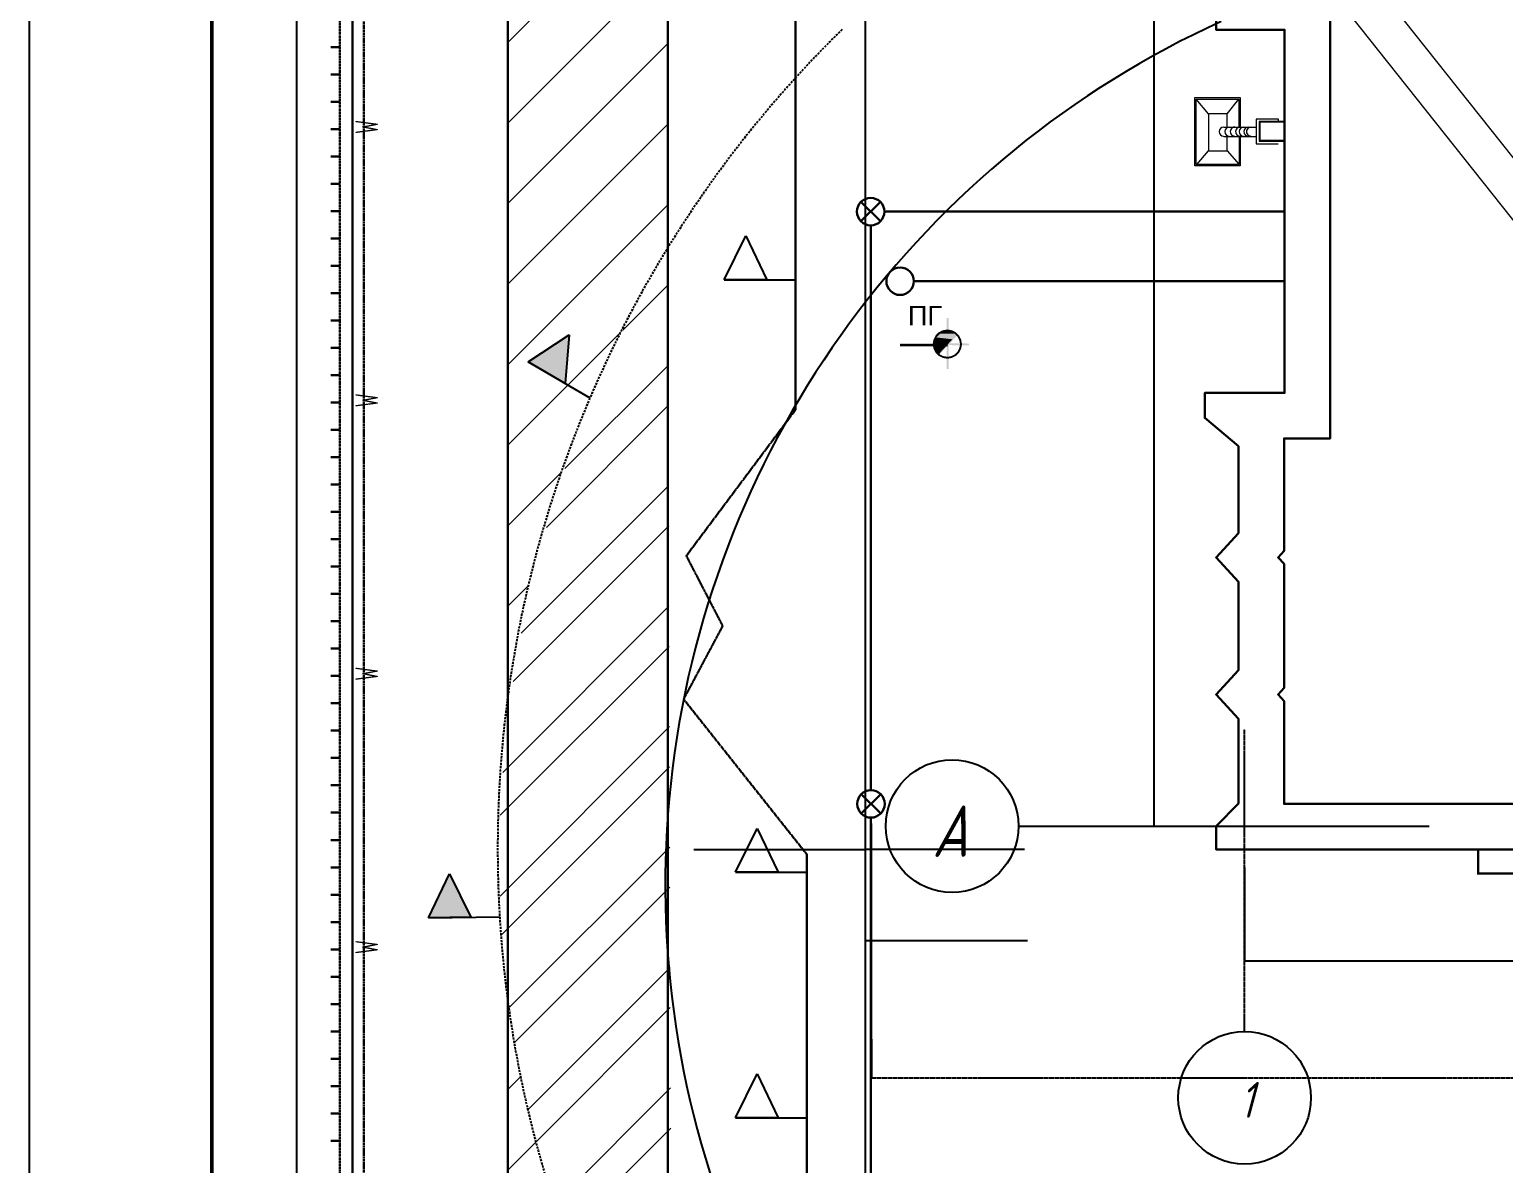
# Model space of a CAD drawing. Header units: millimetres. Extents: x -152693 to 518302, y -31658 to 793547.
# Drawn here: x 244601 to 260789, y 70793 to 83248 of the extents above; entities that cross this region are included whole.
import ezdxf

# ---------------------------------------------------------------- set-up
doc = ezdxf.new("R2010")
doc.units = ezdxf.units.MM
for name, pattern in [('ACAD_ISO02W100', [15, 12, -3]), ('K5LT_AXLED', [19.5, 15, -1.5, 1.5, -1.5]), ('K5LT_BASIC', [0]), ('K5LT_DASHED', [6, 4, -2]), ('K5LT_DASHED_REINFORCED', [6, 4, -2]), ('K5LT_REINFORCED', [0]), ('K5LT_THIN', [0]), ('PS-HIDDEN1', [4, 3, -1]), ('PS-HIDDEN2', [6.5, 5, -1.5])]:
    doc.linetypes.add(name, pattern=pattern)
doc.layers.get('Defpoints').update_dxf_attribs({"color": 2})
for name, color, linetype in [('1WALLB', 212, 'Continuous'), ('PDF _0', 7, 'Continuous'), ('PDF _Текст', 7, 'Continuous'), ('Системный слой', 7, 'Continuous'), ('Системный слой VIEW1', 7, 'Continuous'), ('Слой 1', 7, 'Continuous')]:
    doc.layers.add(name, color=color, linetype=linetype)
doc.layers.add('Несущие линии', color=1, linetype='Continuous', lineweight=50)
doc.styles.add('PDF Arial', font='arial.ttf')
doc.styles.get("Standard").update_dxf_attribs({"font": 'arial.ttf'})
doc.styles.add('стиль4', font='isocpeui.ttf', dxfattribs={"height": 2.5})
doc.linetypes.add('ограждение1', pattern='A,0.25,-0.1,[133,ltypeshp.shx,S=0.1,R=0,X=-0.1,Y=0],-0.1,1', length=1.45)
doc.dimstyles.new('Копия(3) ISO-25', dxfattribs={"dimtxt": 2, "dimasz": 2.5, "dimexe": 1.25, "dimexo": 0.3, "dimgap": 0.3, "dimtad": 1, "dimzin": 9, "dimtxsty": 'стиль4', "dimblk": 'OBLIQUE', "dimcen": 2.5, "dimdle": 1, "dimadec": 0, "dimazin": 0, "dimtfac": 1, "dimtmove": 0, "dimatfit": 3, "dimfxl": 1, "dimarcsym": 0})
pattern_1 = [(45, (-77411.33, 800593.8), (-441.94174, 441.94174), [])]

# ---------------------------------------------------------------- blocks, each defined once
blk = doc.blocks.new('_Oblique')
at = {"color": 0, "linetype": 'ByBlock', "lineweight": -2}
blk.add_line((-0.5, -0.5), (0.5, 0.5), dxfattribs=at)
blk = doc.blocks.new('*D207')
at = {"color": 0, "lineweight": -2, "transparency": 16777216}
for p, q in [((257937, 74054), (257937, 73026)), ((290831, 74054), (290831, 73026)), ((257936, 73027), (290832, 73027))]:
    blk.add_line(p, q, dxfattribs=at)
at = {"layer": 'Defpoints', "color": 0, "transparency": 16777216}
for p in [(257937, 74055), (290831, 74055), (290831, 73027)]:
    blk.add_point(p, dxfattribs=at)
at = {"color": 0, "lineweight": -2, "transparency": 16777216, "xscale": 2.5, "yscale": 2.5, "zscale": 2.5, "rotation": 180}
blk.add_blockref('_Oblique', (257937, 73027), dxfattribs=at)
at = {"color": 0, "lineweight": -2, "transparency": 16777216, "xscale": 2.5, "yscale": 2.5, "zscale": 2.5}
blk.add_blockref('_Oblique', (290831, 73027), dxfattribs=at)
at = {"color": 0, "lineweight": 9, "transparency": 16777216, "insert": (274384, 73029), "char_height": 2.5, "attachment_point": 5, "style": 'стиль4'}
blk.add_mtext('67190', dxfattribs=at)
blk = doc.blocks.new('*D260')
at = {"color": 0, "lineweight": -2, "transparency": 16777216}
for p, q in [((255555, 73248), (253773, 73248)), ((253774, 73249), (253774, 70238)), ((255555, 70239), (253773, 70239))]:
    blk.add_line(p, q, dxfattribs=at)
at = {"layer": 'Defpoints', "color": 0, "transparency": 16777216}
for p in [(255555, 73248), (253774, 70239), (255555, 70239)]:
    blk.add_point(p, dxfattribs=at)
at = {"color": 0, "lineweight": -2, "transparency": 16777216, "xscale": 2.5, "yscale": 2.5, "zscale": 2.5}
for p, rotation in [((253774, 73248), 90), ((253774, 70239), 270)]:
    blk.add_blockref('_Oblique', p, dxfattribs=dict(at, rotation=rotation))
at = {"color": 0, "lineweight": 9, "transparency": 16777216, "insert": (253773, 71743), "char_height": 2.5, "attachment_point": 5, "rotation": 90, "style": 'стиль4'}
blk.add_mtext('6', dxfattribs=at)
blk = doc.blocks.new('*D261')
at = {"color": 0, "lineweight": -2, "transparency": 16777216}
for p, q in [((255522, 74251), (253773, 74251)), ((253774, 74252), (253774, 73247)), ((255492, 73248), (253773, 73248))]:
    blk.add_line(p, q, dxfattribs=at)
at = {"layer": 'Defpoints', "color": 0, "transparency": 16777216}
for p in [(255523, 74251), (253774, 73248), (255492, 73248)]:
    blk.add_point(p, dxfattribs=at)
at = {"color": 0, "lineweight": -2, "transparency": 16777216, "xscale": 2.5, "yscale": 2.5, "zscale": 2.5}
for p, rotation in [((253774, 74251), 90), ((253774, 73248), 270)]:
    blk.add_blockref('_Oblique', p, dxfattribs=dict(at, rotation=rotation))
at = {"color": 0, "lineweight": 9, "transparency": 16777216, "insert": (253773, 73749), "char_height": 2.5, "attachment_point": 5, "rotation": 90, "style": 'стиль4'}
blk.add_mtext('2', dxfattribs=at)
blk = doc.blocks.new('*D262')
at = {"color": 0, "lineweight": -2, "transparency": 16777216}
for p, q in [((257623, 92655), (253773, 92655)), ((253774, 92656), (253774, 74250)), ((251891, 74251), (253775, 74251))]:
    blk.add_line(p, q, dxfattribs=at)
at = {"layer": 'Defpoints', "color": 0, "transparency": 16777216}
for p in [(257624, 92655), (251890, 74251), (253774, 74251)]:
    blk.add_point(p, dxfattribs=at)
at = {"color": 0, "lineweight": -2, "transparency": 16777216, "xscale": 2.5, "yscale": 2.5, "zscale": 2.5}
for p, rotation in [((253774, 92655), 90), ((253774, 74251), 270)]:
    blk.add_blockref('_Oblique', p, dxfattribs=dict(at, rotation=rotation))
at = {"color": 0, "lineweight": 9, "transparency": 16777216, "insert": (253773, 83453), "char_height": 2.5, "attachment_point": 5, "rotation": 90, "style": 'стиль4'}
blk.add_mtext('36.7', dxfattribs=at)
blk = doc.blocks.new('*D284')
at = {"color": 0, "lineweight": -2, "transparency": 16777216}
for p, q in [((256242, 95509), (256948, 95509)), ((256946, 74505), (256946, 95510)), ((256242, 74506), (256948, 74506))]:
    blk.add_line(p, q, dxfattribs=at)
at = {"layer": 'Defpoints', "color": 0, "transparency": 16777216}
for p in [(256242, 95509), (256946, 95509), (256242, 74506)]:
    blk.add_point(p, dxfattribs=at)
at = {"color": 0, "lineweight": -2, "transparency": 16777216, "xscale": 2.5, "yscale": 2.5, "zscale": 2.5}
for p, rotation in [((256946, 95509), 90), ((256946, 74506), 270)]:
    blk.add_blockref('_Oblique', p, dxfattribs=dict(at, rotation=rotation))
at = {"color": 0, "lineweight": 9, "transparency": 16777216, "insert": (256945, 85008), "char_height": 2.5, "attachment_point": 5, "rotation": 90, "style": 'стиль4'}
blk.add_mtext('42000', dxfattribs=at)
blk = doc.blocks.new('*U181')
at = {"layer": 'Системный слой', "insert": (-304, -125), "char_height": 422.87, "width": 608.87, "attachment_point": 7}
blk.add_mtext('{\\fGOST type A|b0|i0|c204|p2;\\H0.59119x;\\W0.67;\\C7;W}', dxfattribs=at)
blk = doc.blocks.new('*U182')
at = {"color": 0, "linetype": 'ByBlock', "lineweight": -2}
for p in [(6000, 0), (9000, 0), (12000, 0), (15000, 0)]:
    blk.add_blockref('*U181', p, dxfattribs=at)
blk = doc.blocks.new('*U183')
at = {"layer": 'Системный слой', "color": 150, "linetype": 'K5LT_THIN', "lineweight": 30}
blk.add_line((0, -50), (0, 50), dxfattribs=at)
blk = doc.blocks.new('*U184')
at = {"color": 0, "linetype": 'ByBlock', "lineweight": -2}
for p in [(25500, 0), (25800, 0), (26100, 0), (26400, 0), (26700, 0), (27000, 0), (27300, 0), (27600, 0), (27900, 0), (28200, 0), (28500, 0), (28800, 0), (29100, 0), (29400, 0), (29700, 0), (30000, 0), (30300, 0), (30600, 0), (30900, 0), (31200, 0), (31500, 0), (31800, 0), (32100, 0), (32400, 0), (32700, 0), (33000, 0), (33300, 0), (33600, 0), (33900, 0), (34200, 0), (34500, 0), (34800, 0), (35100, 0), (35400, 0), (35700, 0), (36000, 0), (36300, 0), (36600, 0), (36900, 0), (37200, 0), (37500, 0)]:
    blk.add_blockref('*U183', p, dxfattribs=at)
blk = doc.blocks.new('пвп')
at = {"color": 1, "lineweight": 20}
blk.add_lwpolyline([(-1047.2, -5939.77), (-1087.25, -5843.48), (-1083.32, -5841.84), (-1043.26, -5938.13)], dxfattribs=at)
blk = doc.blocks.new('*D305')
at = {"color": 0, "lineweight": -2, "transparency": 16777216}
for p, q in [((248008, 108952), (247531, 108952)), ((247533, 108953), (247533, 64328)), ((248006, 64329), (247531, 64329))]:
    blk.add_line(p, q, dxfattribs=at)
at = {"layer": 'Defpoints', "color": 0, "transparency": 16777216}
for p in [(248008, 108952), (247533, 64329), (248007, 64329)]:
    blk.add_point(p, dxfattribs=at)
at = {"color": 0, "lineweight": -2, "transparency": 16777216, "xscale": 2.5, "yscale": 2.5, "zscale": 2.5}
for p, rotation in [((247533, 108952), 90), ((247533, 64329), 270)]:
    blk.add_blockref('_Oblique', p, dxfattribs=dict(at, rotation=rotation))
at = {"color": 0, "lineweight": 9, "transparency": 16777216, "insert": (247531, 86641), "char_height": 2.5, "attachment_point": 5, "rotation": 90, "style": 'стиль4'}
blk.add_mtext('8924,6', dxfattribs=at)

msp = doc.modelspace()

# ---------------------------------------------------------------- hatches: boundary and pattern name
at = {"lineweight": 20, "ltscale": 100}
h = msp.add_hatch(dxfattribs=at)
h.set_pattern_fill('ANSI31', color=254, scale=5000)
h.set_pattern_definition(pattern_1)
h.paths.add_polyline_path([(253895.88337, 106989.15004), (253506.44777, 107668.20567), (254041.77596, 107702.08709), (253739.12276, 107262.49221), (253895.88337, 106989.15004, -0.0475109513), (256267.89441, 107951.00191), (252358.08394, 107951.00191, 0.4142142362), (249850.61402, 105443.52621), (249850.61402, 103764.46608, -0.0967050735)])
h.paths.add_polyline_path([(298379.32802, 104189.79702), (298379.32802, 103492.82013), (298436.57655, 103567.57218), (298674.5823, 103086.86698), (298379.32802, 103148.69593), (298379.32802, 102317.96967, -0.0808472634), (300134.55696, 98164.22426), (300134.55696, 105443.53775, 0.4142128885), (297627.08704, 107951.00191), (291528.85574, 107951.00191, -0.0383320613), (293469.95321, 107029.22892), (293859.42176, 107708.34201), (294159.00979, 107263.40243), (293626.74677, 107302.62855), (293469.95321, 107029.22892, -0.0273344755), (294757.11523, 106195.77296), (296373.35046, 106195.77296, -0.414213799)])
h.paths.add_polyline_path([(298379.32802, 80197.98716, -0.0214475873), (298798.37025, 79276.71081), (299463.20165, 79668.65582), (299493.71093, 79263.69407), (300134.55696, 79263.69407), (300134.55696, 91533.70682, -0.0808472634), (298379.32802, 87379.9614)])
h.paths.add_polyline_path([(299387.80236, 85262.92615), (299304.29424, 85199.49519), (299387.80236, 85833.80471), (299471.31047, 85199.49519)], flags=16)
h.paths.add_polyline_path([(299477.31367, 72798.42986), (300134.55696, 72790.34711), (300134.55696, 78535.81035), (299069.29493, 78535.81035, -0.1236969984)])
h.paths.add_polyline_path([(300134.55696, 72541.48634), (300017.29192, 72310.51624), (299792.45897, 72794.55422), (299477.31367, 72798.42986, -0.0737886965), (298379.32802, 69512.22143), (298379.32802, 66527.61504, -0.0912526252), (298215.04288, 65634.91151), (300295.53812, 65634.91151, -0.1110019233), (300134.55696, 66728.19633)])
h.paths.add_polyline_path([(299253.84685, 66526.25718), (299259.74079, 66526.25718), (299259.74079, 66532.25718), (299253.84685, 66532.25718)], flags=24)
h = msp.add_hatch(dxfattribs=at)
h.set_pattern_fill('ANSI31', color=254, scale=5000)
h.set_pattern_definition(pattern_1)
h.paths.add_polyline_path([(249850.61402, 75931.32564, -0.0678001232), (250751.92797, 79203.86202), (250075.845, 79602.44028), (250524.34458, 79896.67208), (250478.73959, 79364.91763), (250751.92797, 79203.86202, -0.0369572162), (251605.84296, 80852.00547), (251605.84296, 84551.15158, -0.0407269102), (250022.11846, 86071.59721), (249850.61402, 85930.03639)])
h.paths.add_polyline_path([(251111.42049, 67495.90507), (251542.66277, 67181.46475), (251605.84296, 67215.45982), (251605.84296, 67666.89077, -0.1050204897), (249850.61402, 72587.5706), (249850.61402, 66527.59874, -0.0311447846), (249831.19379, 66216.12784), (250271.84031, 66217.79696), (250276.15173, 65458.98835), (249953.45403, 65457.76601), (249954.34922, 65221.43687), (251972.90484, 65221.43687, -0.137841275), (251605.84296, 66527.59297), (251605.84296, 67135.39691), (251542.66277, 67181.46475), (251130.8004, 66959.85597)])
h.paths.add_polyline_path([(250725.13285, 66526.27374), (250731.02678, 66526.27374), (250731.02678, 66532.27374), (250725.13285, 66532.27374)], flags=24)
h = msp.add_hatch(dxfattribs=at)
h.set_pattern_fill('ANSI32', color=254, scale=2500)
h.set_pattern_definition([(45, (-77411.3, 800593.8), (-662.9126, 662.9126), []), (45, (-76969.4, 800593.8), (-662.9126, 662.9126), [])])
edge = h.paths.add_edge_path()
edge.add_arc((262016.31168, 74137.09045), 12257.6619, 172.977120516, 212.26079771, ccw=False)
edge.add_arc((262671.94162, 74224.90359), 12898.7216, 149.084073766, 173.720351741, ccw=False)
edge.add_line((251605.84296, 80852.00547), (251650.89882, 67594.27059))
at = {"layer": '1WALLB', "linetype": 'PS-HIDDEN1', "ltscale": 750}
h = msp.add_hatch(color=1, dxfattribs=at)
h.paths.add_polyline_path([(250519.9066, 79844.92524), (250524.34458, 79896.67208), (250075.845, 79602.44028), (250299.29135, 79470.70962)])
h.paths.add_polyline_path([(250519.9066, 79844.92524), (250299.29135, 79470.70962), (250478.73959, 79364.91763)])
h = msp.add_hatch(color=1, dxfattribs=at)
h.paths.add_polyline_path([(249232.54982, 73937.7531), (249209.5188, 73984.30418), (248978.52505, 73500.19044), (249237.89172, 73503.38012)])
h.paths.add_polyline_path([(249232.54982, 73937.7531), (249237.89172, 73503.38012), (249446.18731, 73505.94173)])

# ---------------------------------------------------------------- linework, layer by layer
at = {"lineweight": 25}
msp.add_lwpolyline([(244601.31998, 114604.16935), (328701.31998, 114604.16935), (328701.31998, 55204.16935), (244601.31998, 55204.16935)], close=True, dxfattribs=at)
at = {"linetype": 'K5LT_DASHED_REINFORCED', "lineweight": 25, "ltscale": 6}
msp.add_arc((262312.654, 74259.44812), 12573.68741, 134.368506071, 234.522647073, dxfattribs=at)
at = {"color": 6, "linetype": 'ограждение1', "lineweight": 25, "ltscale": 20}
msp.add_arc((261988.34373, 73859.28393), 10409.63358, 114.446446384, 231.388830579, dxfattribs=at)
at = {"layer": '1WALLB', "color": 1, "linetype": 'PS-HIDDEN1', "ltscale": 750}
for points in [[(252224.21224, 80501.52125), (252461.14168, 80982.75785), (252691.90985, 80501.52125), (252224.21224, 80501.52125), (253007.07898, 80501.52125)], [(250075.845, 79602.44028), (250524.34458, 79896.67208), (250478.73959, 79364.91763), (250075.845, 79602.44028), (250750.23966, 79204.85735)], [(252349.09806, 73999.40847), (252586.0275, 74480.64506), (252816.79568, 73999.40847), (252349.09806, 73999.40847), (253131.9648, 73999.40847)], [(248978.52505, 73500.19044), (249209.5188, 73984.30418), (249446.18731, 73505.94173), (248978.52505, 73500.19044), (249761.3326, 73509.81737)], [(252349.09806, 71305.57784), (252586.0275, 71786.81443), (252816.79568, 71305.57784), (252349.09806, 71305.57784), (253131.9648, 71305.57784)]]:
    msp.add_lwpolyline(points, dxfattribs=at)
at = {"layer": 'PDF _0', "lineweight": 0}
for points in [[(257889.16156, 82074.23408), (257889.16156, 81752.4896), (257389.61092, 81752.4896), (257389.61092, 82501.81556), (257889.16156, 82501.81556), (257889.16156, 82175.8376)], [(257745.22324, 82324.0094), (257542.0162, 82324.0094), (257406.54484, 82484.88164), (257872.22764, 82484.88164)], [(257876.46112, 82074.23408), (257876.46112, 81765.19004), (257406.54484, 81765.19004), (257406.54484, 82484.88164)], [(257745.22324, 82175.8376), (257745.22324, 82324.0094), (257872.22764, 82484.88164), (257872.22764, 82171.60412)], [(257542.0162, 82324.0094), (257542.0162, 81917.59532)], [(258308.27608, 82239.3398), (258308.27608, 82264.74068), (258062.73424, 82264.74068), (258062.73424, 81993.79796), (258304.0426, 81993.79796)], [(258376.01176, 82239.3398), (258096.60208, 82239.3398), (258096.60208, 82023.43232), (258376.01176, 82023.43232)], [(257707.12192, 82175.8376), (258062.73424, 82175.8376)], [(257707.12192, 82074.23408), (258062.73424, 82074.23408)], [(257745.22324, 81917.59532), (257745.22324, 82074.23408)], [(258376.01176, 82230.87284), (258105.06904, 82230.87284), (258105.06904, 82031.89928), (258376.01176, 82031.89928)], [(257410.77832, 81765.19004), (257542.0162, 81917.59532), (257745.22324, 81917.59532), (257876.46112, 81765.19004)]]:
    msp.add_lwpolyline(points, dxfattribs=at)
at = {"layer": 'PDF _0', "color": 5, "lineweight": 0}
msp.add_lwpolyline([(254676.32575, 79945.81724, 20.95466, 20.95466, 0), (254627.64073, 79937.35028, 20.95466, 20.95466, 0), (254585.30593, 79916.18288, 20.95466, 20.95466, 0), (254553.55483, 79884.43178, 20.95466, 20.95466, 0), (254532.38743, 79842.09698, 20.95466, 20.95466, 0), (254523.92047, 79793.41196, 20.95466, 20.95466, 0), (254532.38743, 79748.96042, 20.95466, 20.95466, 0), (254553.55483, 79706.62562, 20.95466, 20.95466, 0), (254585.30593, 79674.87452, 20.95466, 20.95466, 0), (254627.64073, 79653.70712, 20.95466, 20.95466, 0), (254676.32575, 79645.24016, 20.95466, 20.95466, 0), (254720.77729, 79653.70712, 20.95466, 20.95466, 0), (254763.11209, 79674.87452, 20.95466, 20.95466, 0), (254794.86319, 79706.62562, 20.95466, 20.95466, 0), (254816.03059, 79748.96042, 20.95466, 20.95466, 0), (254824.49755, 79793.41196, 20.95466, 20.95466, 0), (254816.03059, 79842.09698, 20.95466, 20.95466, 0), (254794.86319, 79884.43178, 20.95466, 20.95466, 0), (254763.11209, 79916.18288, 20.95466, 20.95466, 0), (254720.77729, 79937.35028, 20.95466, 20.95466, 0)], format="xyseb", close=True, dxfattribs=at)
at = {"layer": 'PDF _0', "lineweight": 0, "const_width": 25.40088}
msp.add_lwpolyline([(262290.37652, 74250.60611), (262290.37652, 73988.13035), (260499.61448, 73988.13035), (260499.61448, 74250.60611)], dxfattribs=at)
at = {"layer": 'PDF _0', "lineweight": 0}
for centre, radius, start, end in [((257705.00522, 82127.15261), 48.68506, 90.027499546, 269.972500451), ((257768.50736, 82127.15257), 48.685, 90.142811842, 269.85718816), ((257827.77607, 82127.15246), 48.68492, 88.906835129, 271.093164865), ((257887.04479, 82127.15252), 48.68495, 89.835146924, 270.164853065), ((257925.14612, 82127.15256), 48.68499, 90.505324322, 269.494675678), ((257975.94793, 82127.15258), 48.68504, 90.219744077, 269.780255929), ((258005.58226, 82127.15256), 48.68501, 89.527578439, 270.472421553)]:
    msp.add_arc(centre, radius, start, end, dxfattribs=at)
at = {"layer": 'PDF _0', "color": 5, "lineweight": 20}
for points in [[(254667.85879, 79789.17848), (254689.02619, 79789.17848), (254667.85879, 80081.2886)], [(254689.02619, 79789.17848), (254667.85879, 80081.2886), (254689.02619, 80081.2886)], [(254689.02619, 80081.2886), (254667.85879, 80081.2886), (254689.02619, 79522.46924)], [(254667.85879, 80081.2886), (254689.02619, 79522.46924), (254667.85879, 79522.46924)], [(254155.60771, 79806.1124), (254155.60771, 79784.945), (254515.45351, 79806.1124)], [(254155.60771, 79784.945), (254515.45351, 79806.1124), (254515.45351, 79784.945)], [(254528.15395, 79823.04632), (254680.55923, 79793.41196), (254523.92047, 79793.41196)], [(254532.38743, 79848.4472), (254705.96011, 79823.04632), (254528.15395, 79823.04632)], [(254705.96011, 79823.04632), (254528.15395, 79823.04632), (254680.55923, 79793.41196)], [(254545.08787, 79869.6146), (254731.36099, 79848.4472), (254532.38743, 79848.4472)], [(254731.36099, 79848.4472), (254532.38743, 79848.4472), (254705.96011, 79823.04632)], [(254557.78831, 79890.782), (254752.52839, 79869.6146), (254545.08787, 79869.6146)], [(254752.52839, 79869.6146), (254545.08787, 79869.6146), (254731.36099, 79848.4472)], [(254570.48875, 79903.48244), (254769.46231, 79890.782), (254557.78831, 79890.782)], [(254769.46231, 79890.782), (254557.78831, 79890.782), (254752.52839, 79869.6146)], [(254578.95571, 79911.9494), (254782.16275, 79903.48244), (254570.48875, 79903.48244)], [(254570.48875, 79687.57496), (254583.18919, 79674.87452), (254773.69579, 79907.71592)], [(254782.16275, 79903.48244), (254570.48875, 79903.48244), (254769.46231, 79890.782)], [(254587.42267, 79916.18288), (254769.46231, 79911.9494), (254578.95571, 79911.9494)], [(254769.46231, 79911.9494), (254578.95571, 79911.9494), (254782.16275, 79903.48244)], [(254583.18919, 79674.87452), (254773.69579, 79907.71592), (254786.39623, 79895.01548)], [(254600.12311, 79924.64984), (254760.99535, 79916.18288), (254587.42267, 79916.18288)], [(254760.99535, 79916.18288), (254587.42267, 79916.18288), (254769.46231, 79911.9494)], [(254608.59007, 79928.88332), (254748.29491, 79924.64984), (254600.12311, 79924.64984)], [(254748.29491, 79924.64984), (254600.12311, 79924.64984), (254760.99535, 79916.18288)], [(254621.29051, 79937.35028), (254744.06143, 79928.88332), (254608.59007, 79928.88332)], [(254744.06143, 79928.88332), (254608.59007, 79928.88332), (254748.29491, 79924.64984)], [(254629.75747, 79937.35028), (254722.89403, 79937.35028), (254621.29051, 79937.35028)], [(254722.89403, 79937.35028), (254621.29051, 79937.35028), (254744.06143, 79928.88332)], [(254646.69139, 79941.58376), (254718.66055, 79937.35028), (254629.75747, 79937.35028)], [(254718.66055, 79937.35028), (254629.75747, 79937.35028), (254722.89403, 79937.35028)], [(254697.49315, 79941.58376), (254655.15835, 79941.58376), (254646.69139, 79941.58376)], [(254697.49315, 79941.58376), (254646.69139, 79941.58376), (254718.66055, 79937.35028)], [(254676.32575, 79945.81724), (254697.49315, 79941.58376), (254655.15835, 79941.58376)], [(254655.15835, 79941.58376), (254697.49315, 79941.58376), (254697.49315, 79941.58376)], [(254676.32575, 79806.1124), (254672.09227, 79784.945), (254913.40063, 79801.87892)], [(254680.55923, 79793.41196), (254523.92047, 79793.41196), (254659.39183, 79768.01108)], [(254523.92047, 79793.41196), (254659.39183, 79768.01108), (254528.15395, 79768.01108)], [(254659.39183, 79768.01108), (254528.15395, 79768.01108), (254633.99095, 79742.6102)], [(254528.15395, 79768.01108), (254633.99095, 79742.6102), (254532.38743, 79742.6102)], [(254633.99095, 79742.6102), (254532.38743, 79742.6102), (254612.82355, 79721.4428)], [(254532.38743, 79742.6102), (254612.82355, 79721.4428), (254545.08787, 79721.4428)], [(254545.08787, 79721.4428), (254557.78831, 79700.2754), (254595.88963, 79700.2754)], [(254545.08787, 79721.4428), (254612.82355, 79721.4428), (254595.88963, 79700.2754)], [(254557.78831, 79700.2754), (254595.88963, 79700.2754), (254578.95571, 79679.108)], [(254672.09227, 79784.945), (254913.40063, 79801.87892), (254913.40063, 79780.71152)]]:
    msp.add_solid(points, dxfattribs=at)
at = {"layer": 'Несущие линии', "color": 7}
msp.add_lwpolyline([(246601.31998, 55704.16935), (328201.31998, 55704.16935), (328201.31998, 114104.16935), (246601.31998, 114104.16935)], close=True, dxfattribs=at)
at = {"layer": 'Системный слой', "color": 150, "linetype": 'K5LT_DASHED', "lineweight": 30, "ltscale": 0.5}
msp.add_line((248008.31336, 108952.50317), (248006.69946, 64329.37315), dxfattribs=at)
at = {"layer": 'Системный слой', "color": 150, "lineweight": 30, "ltscale": 0.5}
msp.add_line((248148.71967, 108952.50317), (248147.10577, 64329.37315), dxfattribs=at)
at = {"layer": 'Системный слой', "color": 150, "linetype": 'ACAD_ISO02W100', "lineweight": 30, "ltscale": 2}
msp.add_line((248271.99381, 108682.30171), (248272.34607, 64597.87787), dxfattribs=at)
at = {"layer": 'Системный слой', "color": 18, "linetype": 'K5LT_REINFORCED', "lineweight": 30, "true_color": 0x000000}
for p, q in [((249850.61402, 66527.59874), (249850.61402, 105443.53198)), ((251605.84296, 66527.59874), (251605.84296, 104189.79702))]:
    msp.add_line(p, q, dxfattribs=at)
at = {"layer": 'Системный слой', "color": 150, "linetype": 'K5LT_THIN', "lineweight": 30}
for p, q in [((253939.57324, 81142.8393), (253726.80736, 81355.60518)), ((253726.80736, 81142.8393), (253939.57324, 81355.60518)), ((253939.57324, 81142.8393), (253726.80736, 81355.60518)), ((253726.80736, 81142.8393), (253939.57324, 81355.60518)), ((254155.60771, 79784.945), (254676.3802, 79784.945)), ((253942.90726, 74643.43964), (253730.14138, 74856.20552)), ((253730.14138, 74643.43964), (253942.90726, 74856.20552)), ((253942.90726, 74643.43964), (253730.14138, 74856.20552)), ((253730.14138, 74643.43964), (253942.90726, 74856.20552))]:
    msp.add_line(p, q, dxfattribs=at)
at = {"layer": 'Системный слой', "color": 150, "linetype": 'K5LT_DASHED', "lineweight": 30}
for p, q in [((258376.01176, 81252.55626), (253983.60155, 81252.55626)), ((258376.01176, 81252.55626), (253983.60155, 81252.55626)), ((253836.52432, 81098.81099), (253836.52432, 74900.27078)), ((253836.52432, 81098.81099), (253836.52432, 74900.27078)), ((254306.0559, 80485.51914), (258376.01176, 80485.51914)), ((253836.52432, 75100.86837), (253836.52432, 74900.27078)), ((253836.52432, 75100.86837), (253836.52432, 74900.27078)), ((253836.52432, 74599.37439), (253840.93628, 71743.13618)), ((253836.52432, 74599.37439), (253836.52432, 65873.37905))]:
    msp.add_line(p, q, dxfattribs=at)
at = {"layer": 'Системный слой', "color": 150, "linetype": 'K5LT_AXLED'}
msp.add_line((257937.44836, 72254.14504), (257937.44836, 75569.40215), dxfattribs=at)
at = {"layer": 'Системный слой', "color": 150, "linetype": 'K5LT_AXLED', "lineweight": 25}
msp.add_line((253840.93628, 71743.13618), (295133.41545, 71743.13618), dxfattribs=at)
at = {"layer": 'Системный слой', "color": 7, "linetype": 'K5LT_BASIC', "lineweight": 30}
for points in [[(262985.63687, 74750.60611), (259239.12053, 74750.60611), (258369.50284, 74750.60611), (258369.50284, 75879.22), (258303.66611, 75950.67072), (258369.50284, 76022.12143), (258369.50284, 77383.70196), (258303.66611, 77455.15267), (258369.50284, 77526.60338), (258369.50284, 78760.53102), (258876.01176, 78760.53102), (258876.01176, 83744.5815)], [(262985.63687, 74250.60611), (259239.12053, 74250.60611), (257623.77078, 74250.60611), (257623.77078, 74506.36804), (257869.50284, 74754.00499), (257869.50284, 75683.98477), (257623.77078, 75950.67072), (257869.50284, 76217.35666), (257869.50284, 77188.46672), (257623.77078, 77455.15267), (257869.50284, 77721.83862), (257869.50284, 78674.07681), (257498.88496, 78986.31822), (257498.88496, 79260.53102), (258376.01176, 79260.53102), (258376.01176, 83244.5815), (257623.77078, 83244.5815), (257623.77078, 83500.34343)]]:
    msp.add_lwpolyline(points, dxfattribs=at)
at = {"layer": 'Системный слой', "color": 7, "linetype": 'PS-HIDDEN2', "lineweight": 30}
msp.add_lwpolyline([(262985.63687, 69758.80013), (259239.12053, 69758.80013), (253131.9648, 69758.80013), (253131.9648, 74196.75311), (251780.51084, 75899.04346), (252208.99134, 76702.91169), (251809.94262, 77472.54308), (253007.07898, 79073.53528), (253007.07898, 83359.17984)], dxfattribs=at)
at = {"layer": 'Системный слой', "color": 150, "linetype": 'K5LT_THIN', "lineweight": 30}
for centre in [(253833.1903, 81249.22224), (253833.1903, 81249.22224), (254155.60771, 80485.51914), (253836.52432, 74749.82258), (253836.52432, 74749.82258)]:
    msp.add_circle(centre, 150.4482, dxfattribs=at)
at = {"layer": 'Системный слой', "color": 150, "linetype": 'K5LT_THIN'}
for centre in [(254726.58631, 74506.36804), (257937.44836, 71526.09501)]:
    msp.add_circle(centre, 728.05003, dxfattribs=at)
at = {"layer": 'Системный слой VIEW1'}
msp.add_line((255454.63634, 74506.36804), (259963.79898, 74506.36804), dxfattribs=at)

# ---------------------------------------------------------------- block references
at = {"color": 254, "lineweight": 20, "extrusion": (0, 0, -1), "zscale": -1, "rotation": 270}
msp.add_blockref('*U184', (-247958.29894, 108554.00334), dxfattribs=at)
at = {"color": 254, "lineweight": 20, "rotation": 90.00000000000001}
msp.add_blockref('*U182', (248301.34665, 67407.26645), dxfattribs=at)
at = {"color": 254, "lineweight": 20, "xscale": 100, "yscale": 100, "zscale": 100, "rotation": 15.88250834348473}
msp.add_blockref('пвп', (203645.23083, 675341.2548), dxfattribs=at)

# ---------------------------------------------------------------- texts
at = {"layer": 'PDF _Текст', "color": 5, "lineweight": 20, "insert": (254240.27731, 80000.85248), "char_height": 214.040264, "attachment_point": 7, "style": 'PDF Arial'}
msp.add_mtext('ПГ', dxfattribs=at)
at = {"layer": 'Слой 1', "attachment_point": 7}
for s, insert, char_height, width in [('{\\fGOST type A|b0|i0|c204|p2;\\Q15;\\W0.96;\\C7;А}', (254507.80256, 74168.16849), 563.8306825, 380.5857286), ('{\\fGOST type A|b0|i0|c204|p2;\\Q15;\\W0.96;\\C7;1}', (257883.08812, 71306.69163), 392.1568627, 264.7058948)]:
    msp.add_mtext(s, dxfattribs=dict(at, insert=insert, char_height=char_height, width=width))

# ---------------------------------------------------------------- dimensions: what is measured, and where the dimension line sits
at = {"color": 7, "lineweight": 9}
dim = msp.add_linear_dim(base=(247532.5226, 64329.26465), p1=(248008.31335, 108952.39466), p2=(248006.69946, 64329.26465), angle=90, dimstyle='Копия(3) ISO-25', override={"dimdec": 1, "dimlfac": 0.2}, dxfattribs=at)
dim.commit()
dim.dimension.update_dxf_attribs({"geometry": '*D305', "text_midpoint": (247530.7226, 86640.82966)})
for base, p1, p2, text, picture, middle in [((256946.37026, 95508.93614), (256241.7423, 74506.36804), (256241.7423, 95508.93614), '42000', '*D284', (256946.37026, 85007.65209)), ((253774.11186, 74250.60611), (257623.77078, 92655.43536), (251890.32513, 74250.60611), '36.7', '*D262', (253774.11186, 83453.02073)), ((253774.11186, 73247.61814), (255522.51099, 74250.60611), (255492.42135, 73247.61814), '2', '*D261', (253774.11186, 73749.11212)), ((253774.11186, 70238.65423), (255555.1081, 73247.61814), (255555.1081, 70238.65423), '6', '*D260', (253774.11186, 71743.13618))]:
    dim = msp.add_linear_dim(base=base, p1=p1, p2=p2, angle=90, text=text, dimstyle='Копия(3) ISO-25', dxfattribs=at)
    dim.commit()
    dim.dimension.update_dxf_attribs({"geometry": picture, "text_midpoint": middle, "dimtype": 160})
dim = msp.add_linear_dim(base=(290831.45173, 73027.06084), p1=(257937.44836, 74054.67286), p2=(290831.45173, 74054.67286), text='67190', dimstyle='Копия(3) ISO-25', dxfattribs=at)
dim.commit()
dim.dimension.update_dxf_attribs({"geometry": '*D207', "text_midpoint": (274384.45005, 73027.06084), "dimtype": 160})

doc.saveas('drawing.dxf')
